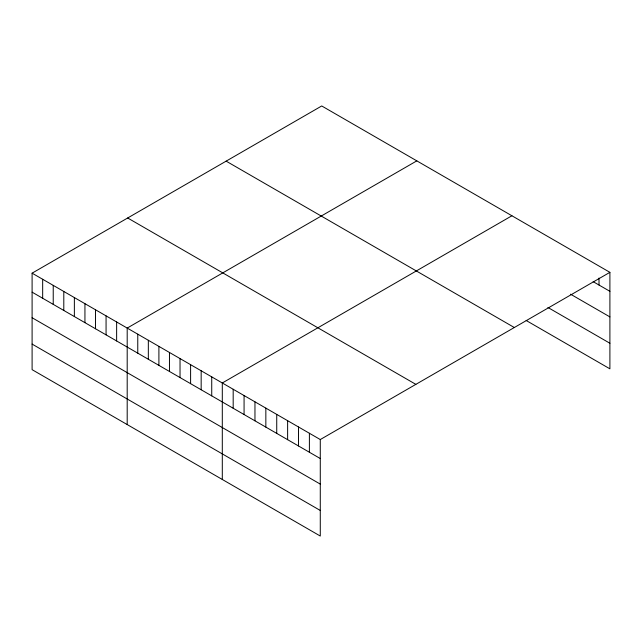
<?xml version="1.0" encoding="UTF-8"?>
<svg xmlns="http://www.w3.org/2000/svg" width="642" height="642" viewBox="0 0 642 642"><rect width="100%" height="100%" fill="white"/><g stroke="black" fill="none" stroke-linecap="round" stroke-linejoin="round"><path stroke-width="0.96" d="M32.1 273.171L320.278 439.545L320.278 536.038L32.1 369.664L32.1 273.171L321.722 105.962L609.9 272.336L609.9 368.829L526.159 320.478M416.818 160.861L127.196 328.078L127.196 424.571M511.915 215.768L222.301 382.977L222.301 479.47M320.278 439.545L609.9 272.336M593.152 281.653L609.9 291.324M570.537 294.18L609.9 316.899M547.931 307.478L609.9 343.253M226.144 161.142L514.322 327.516M127.678 217.991L415.856 384.365M32.1 292.158L320.278 458.532M32.1 317.734L320.278 484.108M32.1 344.088L320.278 510.462M599.01 278.042L599.01 285.04M309.396 433.262L309.396 452.249M298.506 426.978L298.506 445.965M287.624 420.695L287.624 439.682M276.734 414.403L276.734 433.39M265.844 408.119L265.844 427.107M254.962 401.836L254.962 420.823M244.072 395.552L244.072 414.539M233.182 389.269L233.182 408.248M211.732 376.878L211.732 395.865M201.163 370.779L201.163 389.766M190.602 364.68L190.602 383.667M180.033 358.573L180.033 377.56M169.464 352.474L169.464 371.461M158.903 346.375L158.903 365.362M148.334 340.276L148.334 359.263M137.765 334.177L137.765 353.164M116.635 321.971L116.635 340.958M106.066 315.872L106.066 334.859M95.498 309.773L95.498 328.76M84.937 303.674L84.937 322.661M74.368 297.575L74.368 316.554M63.799 291.468L63.799 310.455M53.23 285.369L53.23 304.356M42.669 279.27L42.669 298.257"/></g></svg>
